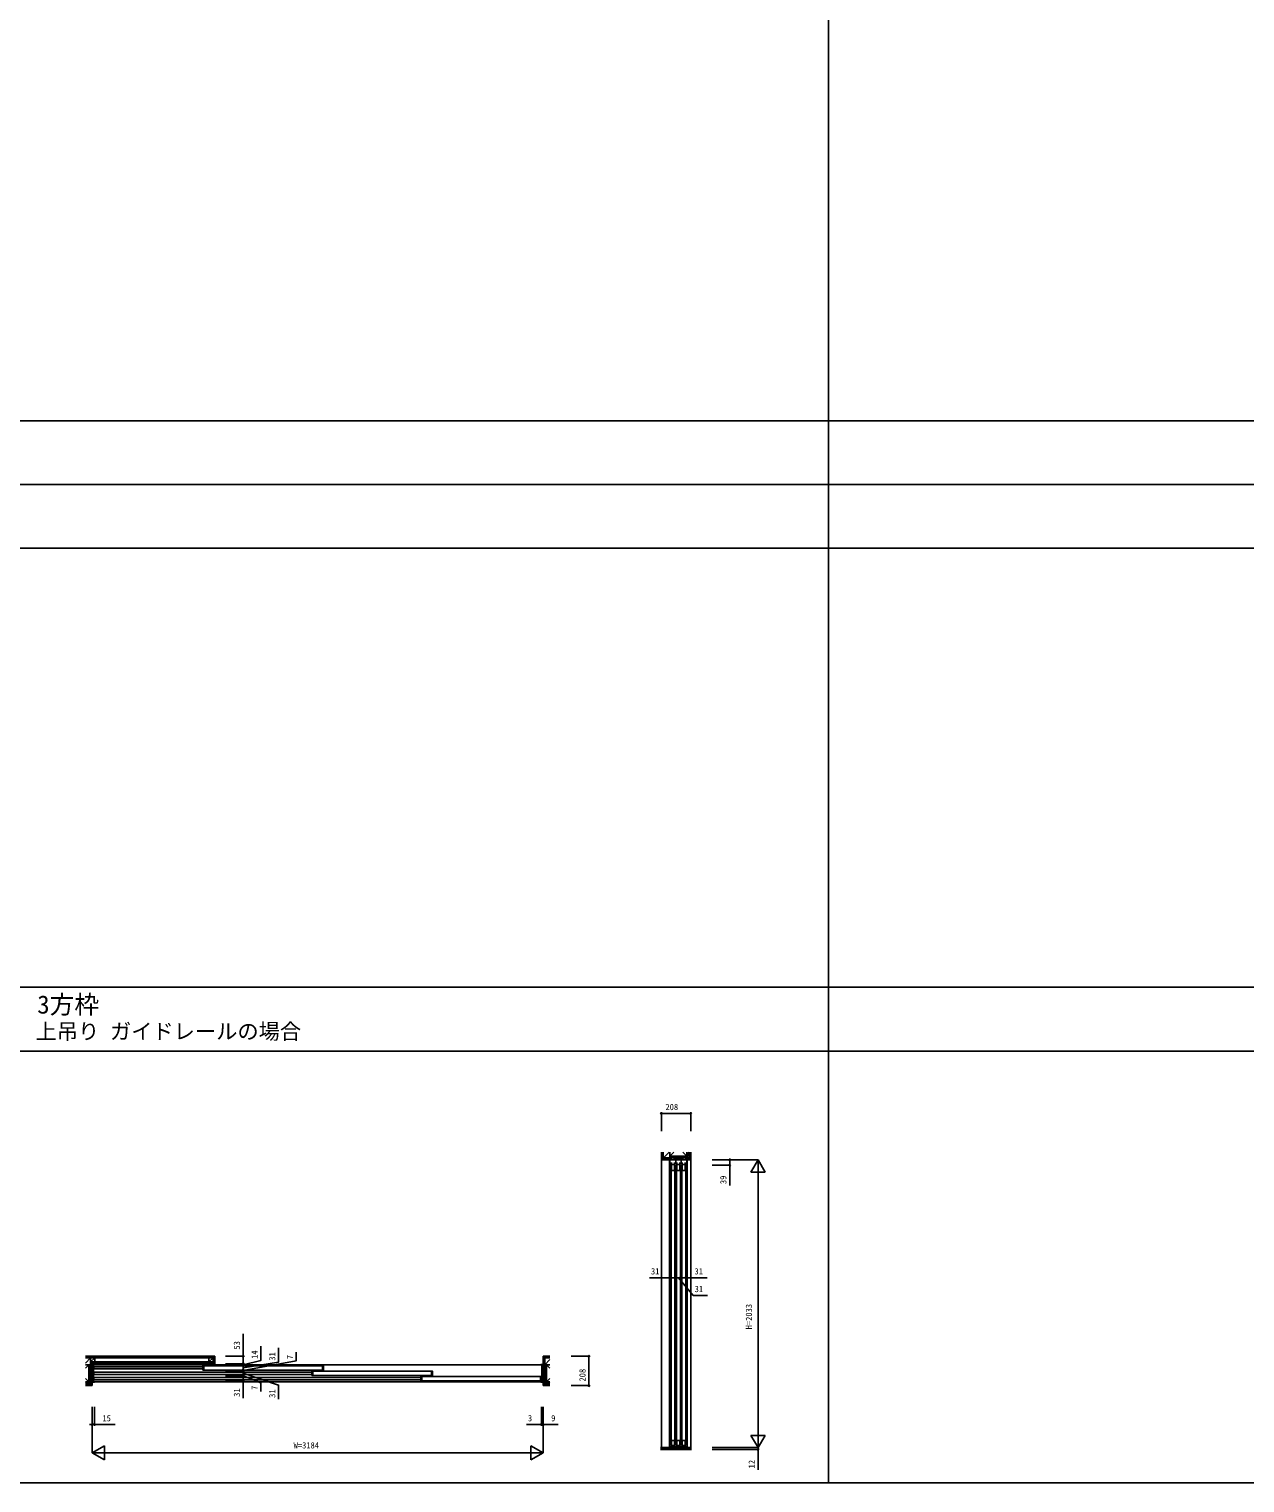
# Model space of a CAD drawing. Units: millimetres, scale not verified. Extents: x -14340 to 14341, y -10000 to 10000.
# Drawn here: x -8586 to 1, y -10000 to 267 of the extents above; entities that cross this region are included whole.
import ezdxf
from ezdxf.enums import TextEntityAlignment as Align

# ---------------------------------------------------------------- set-up
doc = ezdxf.new("R2010")
doc.units = ezdxf.units.MM
doc.header["$LTSCALE"] = 50
for name, color, linetype in [('0-0_0', 7, 'Continuous'), ('0-2_YKK_B1', 4, 'Continuous'), ('0-3_YKK_C1', 4, 'Continuous'), ('0-4_YKK_F1', 7, 'Continuous'), ('0-5_YKK_N1', 2, 'Continuous'), ('0-6_YKK_Z1', 7, 'Continuous')]:
    doc.layers.add(name, color=color, linetype=linetype)
doc.styles.add('ＭＳ ゴシック', font='')
doc.styles.get('ＭＳ ゴシック').set_extended_font_data('MS Gothic')

msp = doc.modelspace()

# ---------------------------------------------------------------- linework, layer by layer
at = {"layer": '0-2_YKK_B1'}
for p, q in [((-8124.7, -9162.6), (-8139.7, -9162.6)), ((-8139.7, -9287.6), (-8139.7, -9162.6)), ((-8130.7, -9287.6), (-8130.7, -9162.6)), ((-4964.7, -9164.6), (-8130.7, -9164.6)), ((-8129.7, -9195), (-7358.7, -9195)), ((-8129.7, -9217.2), (-6588.7, -9217.2)), ((-8129.7, -9233), (-8129.7, -9217.2)), ((-8129.7, -9233), (-6588.7, -9233)), ((-7358.7, -9171.6), (-7348.7, -9171.6)), ((-7352.7, -9171.6), (-7352.7, -9202.6)), ((-7348.7, -9171.6), (-7348.7, -9171.8)), ((-7348.7, -9171.8), (-6517.7, -9171.8)), ((-7348.7, -9202.4), (-6517.7, -9202.4)), ((-7348.7, -9202.4), (-7348.7, -9202.6)), ((-6588.7, -9209.6), (-6578.7, -9209.6)), ((-6582.7, -9209.6), (-6582.7, -9240.6)), ((-6578.7, -9209.6), (-6578.7, -9209.8)), ((-6578.7, -9209.8), (-5747.7, -9209.8)), ((-6517.7, -9171.6), (-6517.7, -9171.8)), ((-6517.7, -9202.4), (-6517.7, -9202.6)), ((-6513.7, -9202.6), (-6513.7, -9171.6)), ((-5747.7, -9209.6), (-5747.7, -9209.8)), ((-5743.7, -9240.6), (-5743.7, -9209.6)), ((-4970.7, -9162.6), (-4955.7, -9162.6)), ((-4964.7, -9287.6), (-4964.7, -9162.6)), ((-4955.7, -9287.6), (-4955.7, -9162.6)), ((-8124.7, -9287.6), (-8139.7, -9287.6)), ((-4964.7, -9285.6), (-8130.7, -9285.6)), ((-5818.7, -9255.2), (-8129.7, -9255.2)), ((-6578.7, -9240.4), (-5747.7, -9240.4)), ((-6578.7, -9240.4), (-6578.7, -9240.6)), ((-5818.7, -9247.6), (-5808.7, -9247.6)), ((-5812.7, -9247.6), (-5812.7, -9278.6)), ((-5808.7, -9247.6), (-5808.7, -9247.8)), ((-5808.7, -9247.8), (-4977.7, -9247.8)), ((-5808.7, -9278.4), (-4977.7, -9278.4)), ((-5808.7, -9278.4), (-5808.7, -9278.6)), ((-5747.7, -9240.4), (-5747.7, -9240.6)), ((-4977.7, -9247.6), (-4977.7, -9247.8)), ((-4977.7, -9278.4), (-4977.7, -9278.6)), ((-4973.7, -9278.6), (-4973.7, -9247.6)), ((-4970.7, -9287.6), (-4955.7, -9287.6))]:
    msp.add_line(p, q, dxfattribs=at)
for points in [[(-8129.7, -9195), (-8129.7, -9179.1), (-7358.7, -9179.1)], [(-7348.7, -9202.6), (-7358.7, -9202.6), (-7358.7, -9171.6)], [(-6578.7, -9240.6), (-6588.7, -9240.6), (-6588.7, -9209.6)], [(-6517.7, -9171.6), (-6507.7, -9171.6), (-6507.7, -9202.6), (-6517.7, -9202.6)], [(-5747.7, -9209.6), (-5737.7, -9209.6), (-5737.7, -9240.6), (-5747.7, -9240.6)], [(-5818.7, -9271.1), (-8129.7, -9271.1), (-8129.7, -9255.2)], [(-5808.7, -9278.6), (-5818.7, -9278.6), (-5818.7, -9247.6)], [(-4977.7, -9247.6), (-4967.7, -9247.6), (-4967.7, -9278.6), (-4977.7, -9278.6)]]:
    msp.add_lwpolyline(points, dxfattribs=at)
at = {"layer": '0-3_YKK_C1'}
for p, q in [((-4062.7, -7718.6), (-4062.7, -9750.6)), ((-4062.7, -7718.6), (-4060.7, -7718.6)), ((-4060.7, -7756.6), (-4060.7, -7717.6)), ((-3939.7, -7717.6), (-4060.7, -7717.6)), ((-4044.4, -7741.4), (-4060.7, -7741.4)), ((-4053.5, -7757.6), (-4048.7, -7757.6)), ((-4052.2, -7757.6), (-4052.2, -9729.6)), ((-4048.7, -7793.9), (-4048.7, -7757.6)), ((-4048.7, -7793.9), (-4027.7, -7793.9)), ((-4006.4, -7741.4), (-4032, -7741.4)), ((-4027.7, -7757.6), (-4022.9, -7757.6)), ((-4027.7, -7793.9), (-4027.7, -7757.6)), ((-4024.2, -7757.6), (-4024.2, -9729.6)), ((-4022.9, -7757.6), (-4022.9, -7751.6)), ((-4019.2, -7741.4), (-4019.2, -7717.6)), ((-4015.5, -7757.6), (-4010.7, -7757.6)), ((-4014.2, -7757.6), (-4014.2, -9729.6)), ((-4010.7, -7793.9), (-4010.7, -7757.6)), ((-4010.7, -7793.9), (-3989.7, -7793.9)), ((-3994, -7741.4), (-3968.4, -7741.4)), ((-3989.7, -7757.6), (-3984.9, -7757.6)), ((-3989.7, -7793.9), (-3989.7, -7757.6)), ((-3986.2, -7757.6), (-3986.2, -9729.6)), ((-3984.9, -7757.6), (-3984.9, -7751.6)), ((-3981.2, -7741.4), (-3981.2, -7717.6)), ((-3977.5, -7757.6), (-3972.7, -7757.6)), ((-3976.2, -7757.6), (-3976.2, -9729.6)), ((-3972.7, -7793.9), (-3972.7, -7757.6)), ((-3972.7, -7793.9), (-3951.7, -7793.9)), ((-3956, -7741.4), (-3939.7, -7741.4)), ((-3951.7, -7757.6), (-3946.9, -7757.6)), ((-3951.7, -7793.9), (-3951.7, -7757.6)), ((-3948.2, -7757.6), (-3948.2, -9729.6)), ((-3946.9, -7757.6), (-3946.9, -7751.6)), ((-3939.7, -7756.6), (-3939.7, -7717.6)), ((-3937.7, -7718.6), (-3939.7, -7718.6)), ((-3937.7, -7718.6), (-3937.7, -9750.6)), ((-4060.7, -9750.5), (-4060.7, -9745.8)), ((-4060.7, -9745.8), (-3939.7, -9745.8)), ((-4057.5, -9746.8), (-4057.5, -9750.6)), ((-4057.5, -9750.6), (-3942.9, -9750.6)), ((-4053.5, -9735.6), (-4053.5, -9729.6)), ((-4053.5, -9729.6), (-4048.7, -9729.6)), ((-4022.9, -9735.6), (-4053.5, -9735.6)), ((-4027.7, -9700.1), (-4048.7, -9700.1)), ((-4048.7, -9700.1), (-4048.7, -9729.6)), ((-4027.7, -9700.1), (-4027.7, -9729.6)), ((-4027.7, -9729.6), (-4022.9, -9729.6)), ((-4022.9, -9729.6), (-4022.9, -9735.6)), ((-4015.5, -9735.6), (-4015.5, -9729.6)), ((-4015.5, -9729.6), (-4010.7, -9729.6)), ((-3984.9, -9735.6), (-4015.5, -9735.6)), ((-3989.7, -9700.1), (-4010.7, -9700.1)), ((-4010.7, -9700.1), (-4010.7, -9729.6)), ((-3989.7, -9700.1), (-3989.7, -9729.6)), ((-3989.7, -9729.6), (-3984.9, -9729.6)), ((-3984.9, -9729.6), (-3984.9, -9735.6)), ((-3977.5, -9735.6), (-3977.5, -9729.6)), ((-3977.5, -9729.6), (-3972.7, -9729.6)), ((-3946.9, -9735.6), (-3977.5, -9735.6)), ((-3951.7, -9700.1), (-3972.7, -9700.1)), ((-3972.7, -9700.1), (-3972.7, -9729.6)), ((-3951.7, -9700.1), (-3951.7, -9729.6)), ((-3951.7, -9729.6), (-3946.9, -9729.6)), ((-3946.9, -9729.6), (-3946.9, -9735.6)), ((-3942.9, -9750.6), (-3942.9, -9746.8)), ((-3939.7, -9745.8), (-3939.7, -9750.5))]:
    msp.add_line(p, q, dxfattribs=at)
for points in [[(-4022.9, -7751.6), (-4053.5, -7751.6), (-4053.5, -7757.6)], [(-3984.9, -7751.6), (-4015.5, -7751.6), (-4015.5, -7757.6)], [(-3946.9, -7751.6), (-3977.5, -7751.6), (-3977.5, -7757.6)]]:
    msp.add_lwpolyline(points, dxfattribs=at)
at = {"layer": '0-4_YKK_F1'}
for p, q in [((-2939.7, -9999.6), (-2939.7, 9500.4)), ((-14339.7, -2499.6), (14160.3, -2499.6)), ((-14339.7, -2949.6), (14160.3, -2949.6)), ((-14339.7, -3399.6), (14160.3, -3399.6)), ((-14339.7, -6499.6), (14160.3, -6499.6)), ((-14339.7, -6949.6), (14160.3, -6949.6)), ((-14339.7, -9999.6), (14341.32, -9999.6))]:
    msp.add_line(p, q, dxfattribs=at)
at = {"layer": '0-5_YKK_N1'}
for p, q in [((-4120.7, -7515.1), (-4120.7, -7390.1)), ((-4120.7, -7390.1), (-3912.7, -7390.1)), ((-3912.7, -7515.1), (-3912.7, -7390.1)), ((-3762.7, -7717.6), (-3437.7, -7717.6)), ((-3762.7, -7756.6), (-3637.7, -7756.6)), ((-3437.7, -7717.6), (-3487.7, -7804.2)), ((-3437.7, -9750.6), (-3437.7, -7717.6)), ((-3437.7, -7717.6), (-3387.7, -7804.2)), ((-3487.7, -7804.2), (-3387.7, -7804.2)), ((-4053.7, -8425.6), (-4053.7, -8550.6)), ((-4015.7, -8425.6), (-4015.7, -8550.6)), ((-3984.7, -8425.6), (-3984.7, -8550.6)), ((-3946.7, -8425.6), (-3946.7, -8550.6)), ((-4015.7, -8550.6), (-3984.7, -8550.6)), ((-7073.71, -8947.72), (-7073.71, -9104.6)), ((-7198.71, -9104.6), (-7073.71, -9104.6)), ((-7073.71, -9157.6), (-7073.71, -9104.6)), ((-4757.7, -9104.6), (-4632.7, -9104.6)), ((-4632.7, -9104.6), (-4632.7, -9312.6)), ((-7198.71, -9157.6), (-7073.71, -9157.6)), ((-7198.71, -9157.6), (-7073.71, -9157.6)), ((-7198.71, -9171.6), (-7073.71, -9171.6)), ((-7198.71, -9171.6), (-7073.71, -9171.6)), ((-7198.71, -9202.6), (-7073.71, -9202.6)), ((-7198.71, -9202.6), (-7073.71, -9202.6)), ((-7198.71, -9209.6), (-7073.71, -9209.6)), ((-7198.71, -9209.6), (-7073.71, -9209.6)), ((-7073.71, -9157.6), (-7073.71, -9137.6)), ((-7073.71, -9171.6), (-7073.71, -9157.6)), ((-7073.71, -9171.6), (-7073.71, -9191.6)), ((-7073.71, -9171.6), (-7073.71, -9202.6)), ((-7073.71, -9202.6), (-7073.71, -9182.6)), ((-7073.71, -9209.6), (-7073.71, -9202.6)), ((-7073.71, -9209.6), (-7073.71, -9229.6)), ((-7073.71, -9209.6), (-7073.71, -9240.6)), ((-7073.71, -9240.6), (-7073.71, -9220.6)), ((-7198.71, -9240.6), (-7073.71, -9240.6)), ((-7198.71, -9240.6), (-7073.71, -9240.6)), ((-7198.71, -9247.6), (-7073.71, -9247.6)), ((-7198.71, -9247.6), (-7073.71, -9247.6)), ((-7198.71, -9278.6), (-7073.71, -9278.6)), ((-7073.71, -9240.6), (-7073.71, -9247.6)), ((-7073.71, -9247.6), (-7073.71, -9278.6)), ((-7073.71, -9247.6), (-7073.71, -9267.6)), ((-7073.71, -9401.63), (-7073.71, -9278.6)), ((-4757.7, -9312.6), (-4632.7, -9312.6)), ((-8139.7, -9462.6), (-8139.7, -9787.6)), ((-8139.7, -9462.6), (-8139.7, -9587.6)), ((-8124.7, -9462.6), (-8124.7, -9587.6)), ((-4967.7, -9462.6), (-4967.7, -9587.6)), ((-4964.7, -9462.6), (-4964.7, -9587.6)), ((-4964.7, -9462.6), (-4964.7, -9587.6)), ((-4955.7, -9462.6), (-4955.7, -9587.6)), ((-4955.7, -9462.6), (-4955.7, -9787.6)), ((-8139.7, -9587.6), (-8159.7, -9587.6)), ((-8139.7, -9587.6), (-8124.7, -9587.6)), ((-8124.7, -9587.6), (-8104.7, -9587.6)), ((-7978.03, -9587.6), (-8124.7, -9587.6)), ((-4967.7, -9587.6), (-4987.7, -9587.6)), ((-4964.7, -9587.6), (-4984.7, -9587.6)), ((-4964.7, -9587.6), (-4944.7, -9587.6)), ((-4964.7, -9587.6), (-4955.7, -9587.6)), ((-4955.7, -9587.6), (-4935.7, -9587.6)), ((-4848.83, -9587.6), (-4955.7, -9587.6)), ((-8139.7, -9787.6), (-8053.1, -9737.6)), ((-8053.1, -9837.6), (-8053.1, -9737.6)), ((-4955.7, -9787.6), (-5042.3, -9737.6)), ((-5042.3, -9737.6), (-5042.3, -9837.6)), ((-3762.7, -9750.6), (-3437.7, -9750.6)), ((-3762.7, -9750.6), (-3437.7, -9750.6)), ((-3437.7, -9750.6), (-3487.7, -9664)), ((-3387.7, -9664), (-3487.7, -9664)), ((-3437.7, -9750.6), (-3387.7, -9664)), ((-3437.7, -9750.6), (-3437.7, -9730.6)), ((-3437.7, -9750.6), (-3437.7, -9762.6)), ((-8139.7, -9787.6), (-4955.7, -9787.6)), ((-8139.7, -9787.6), (-8053.1, -9837.6)), ((-4955.7, -9787.6), (-5042.3, -9837.6)), ((-3762.7, -9762.6), (-3437.7, -9762.6)), ((-3437.7, -9762.6), (-3437.7, -9782.6)), ((-3437.7, -9906.96), (-3437.7, -9762.6))]:
    msp.add_line(p, q, dxfattribs=at)
for points in [[(-3762.7, -7717.6), (-3637.7, -7717.6), (-3637.7, -7756.6), (-3637.7, -7899.38)], [(-4022.7, -8425.6), (-4022.7, -8550.6), (-4053.7, -8550.6), (-4203.7, -8550.6)], [(-3977.7, -8425.6), (-3977.7, -8550.6), (-3946.7, -8550.6), (-3796.7, -8550.6)], [(-4000.2, -8550.6), (-3895.13, -8675.6), (-3795.13, -8675.6)], [(-7073.71, -9164.6), (-6948.71, -9134.1), (-6948.71, -9034.1)], [(-7073.71, -9187.1), (-6823.71, -9146.3), (-6823.71, -9046.3)], [(-7073.71, -9206.1), (-6698.71, -9136.3), (-6698.71, -9076.3)], [(-7073.71, -9225.1), (-6823.71, -9308.99), (-6823.71, -9408.99)], [(-7073.71, -9244.1), (-6948.71, -9292.89), (-6948.71, -9352.89)], [(-5072.87, -9587.6), (-4967.7, -9587.6), (-4964.7, -9587.6)]]:
    msp.add_lwpolyline(points, dxfattribs=at)
for centre in [(-4120.7, -7390.1), (-3912.7, -7390.1), (-3637.7, -7717.6), (-3637.7, -7756.6), (-4053.7, -8550.6), (-4022.7, -8550.6), (-4015.7, -8550.6), (-3984.7, -8550.6), (-3977.7, -8550.6), (-3946.7, -8550.6), (-7073.71, -9104.6), (-4632.7, -9104.6), (-7073.71, -9157.6), (-7073.71, -9157.6), (-7073.71, -9171.6), (-7073.71, -9171.6), (-7073.71, -9202.6), (-7073.71, -9202.6), (-7073.71, -9209.6), (-7073.71, -9209.6), (-7073.71, -9240.6), (-7073.71, -9240.6), (-7073.71, -9247.6), (-7073.71, -9247.6), (-7073.71, -9278.6), (-4632.7, -9312.6), (-8139.7, -9587.6), (-8124.7, -9587.6), (-4967.7, -9587.6), (-4964.7, -9587.6), (-4964.7, -9587.6), (-4955.7, -9587.6), (-3437.7, -9762.6)]:
    msp.add_circle(centre, 5, dxfattribs=at)
at = {"layer": '0-6_YKK_Z1'}
for p, q in [((-4120.7, -7665.1), (-4120.7, -7717.6)), ((-4118.7, -7705.1), (-4118.7, -7665.1)), ((-4110.2, -7705.1), (-4110.2, -7665.1)), ((-4108.2, -7705.12), (-4108.2, -7665.1)), ((-4065.53, -7665.1), (-4108.2, -7705.12)), ((-4032.2, -7665.1), (-4060.2, -7693.1)), ((-4060.2, -7693.1), (-4060.2, -7705.1)), ((-3968.2, -7665.1), (-3940.2, -7693.1)), ((-3940.2, -7665.1), (-3940.2, -7693.1)), ((-3940.2, -7693.1), (-3940.2, -7705.1)), ((-3925.2, -7665.1), (-3925.2, -7705.1)), ((-3923.2, -7705.1), (-3923.2, -7665.1)), ((-3914.7, -7705.1), (-3914.7, -7665.1)), ((-3912.7, -7665.1), (-3912.7, -7717.6)), ((-4060.2, -7705.1), (-4120.7, -7705.1)), ((-4052.2, -7707.1), (-4120.7, -7707.1)), ((-4120.7, -7715.6), (-4052.2, -7715.6)), ((-4120.7, -7717.6), (-4120.7, -9750.6)), ((-4120.7, -7717.6), (-4052.2, -7717.6)), ((-3948.2, -7705.1), (-4052.2, -7717.6)), ((-4052.2, -7717.6), (-4052.2, -7705.1)), ((-4052.2, -7717.6), (-3948.2, -7717.6)), ((-3948.2, -7717.6), (-3948.2, -7705.1)), ((-3948.2, -7707.1), (-3912.7, -7707.1)), ((-3912.7, -7715.6), (-3948.2, -7715.6)), ((-3912.7, -7717.6), (-3948.2, -7717.6)), ((-3912.7, -7717.6), (-3912.7, -9750.6)), ((-8187.7, -9104.6), (-8072.2, -9104.6)), ((-8187.7, -9106.6), (-8072.2, -9106.6)), ((-8072.2, -9115.1), (-8187.7, -9115.1)), ((-8187.7, -9117.1), (-8152.2, -9117.1)), ((-8152.18, -9117.1), (-8187.7, -9117.1)), ((-8187.7, -9154.97), (-8152.2, -9117.1)), ((-8122.2, -9117.1), (-8152.2, -9145.1)), ((-8152.2, -9145.1), (-8152.2, -9117.1)), ((-8072.2, -9117.1), (-8122.2, -9117.1)), ((-8072.2, -9104.6), (-7273.7, -9104.6)), ((-8072.2, -9106.6), (-7286.2, -9106.6)), ((-7286.2, -9115.1), (-8072.2, -9115.1)), ((-7286.2, -9117.1), (-8072.2, -9117.1)), ((-7286.2, -9104.6), (-7286.2, -9117.1)), ((-7286.2, -9117.1), (-7286.2, -9145.1)), ((-7284.2, -9104.6), (-7284.2, -9157.6)), ((-7275.7, -9104.6), (-7275.7, -9157.6)), ((-7273.7, -9104.6), (-7273.7, -9157.6)), ((-4907.7, -9104.6), (-4955.7, -9104.6)), ((-4955.7, -9104.6), (-4955.7, -9312.6)), ((-4953.7, -9104.6), (-4953.7, -9312.6)), ((-4945.2, -9104.6), (-4945.2, -9312.6)), ((-4943.19, -9165.1), (-4943.21, -9104.6)), ((-4943.21, -9117.1), (-4907.7, -9117.1)), ((-4907.7, -9106.6), (-4943.2, -9106.6)), ((-4943.2, -9115.1), (-4907.7, -9115.1)), ((-4907.7, -9117.1), (-4943.19, -9117.1)), ((-4907.7, -9127.25), (-4943.19, -9165.1)), ((-8187.7, -9188.6), (-8164.2, -9165.1)), ((-8164.2, -9165.1), (-8152.2, -9165.1)), ((-8164.2, -9165.1), (-8152.2, -9285.1)), ((-8152.2, -9165.1), (-8152.2, -9145.1)), ((-8122.2, -9145.1), (-8152.2, -9145.1)), ((-8152.2, -9147.1), (-8072.2, -9147.1)), ((-8152.2, -9155.6), (-8072.2, -9155.6)), ((-8152.2, -9157.6), (-8072.2, -9157.6)), ((-8152.2, -9285.1), (-8152.2, -9165.1)), ((-8150.2, -9157.6), (-8150.2, -9312.6)), ((-8141.7, -9157.6), (-8141.7, -9312.6)), ((-8139.7, -9157.6), (-8139.7, -9312.6)), ((-8072.2, -9145.1), (-8122.2, -9145.1)), ((-7286.2, -9145.1), (-8072.2, -9145.1)), ((-8072.2, -9147.1), (-7286.2, -9147.1)), ((-8072.2, -9155.6), (-7286.2, -9155.6)), ((-8072.2, -9157.6), (-7273.7, -9157.6)), ((-7286.2, -9145.1), (-7316.2, -9145.1)), ((-7286.2, -9145.1), (-7286.2, -9157.6)), ((-4931.19, -9165.1), (-4943.19, -9165.1)), ((-4907.7, -9188.59), (-4931.19, -9165.1)), ((-8187.7, -9261.6), (-8164.2, -9285.1)), ((-8187.7, -9296.93), (-8152.2, -9285.1)), ((-8164.2, -9285.1), (-8187.7, -9285.1)), ((-8152.2, -9300.1), (-8187.7, -9300.1)), ((-8187.7, -9302.1), (-8152.2, -9302.1)), ((-8152.2, -9310.6), (-8187.7, -9310.6)), ((-8139.7, -9312.6), (-8187.7, -9312.6)), ((-8164.2, -9285.1), (-8152.2, -9285.1)), ((-8152.2, -9285.1), (-8152.2, -9312.6)), ((-4955.7, -9312.6), (-4907.7, -9312.6)), ((-4943.19, -9285.1), (-4943.21, -9312.6)), ((-4931.19, -9285.1), (-4943.19, -9285.1)), ((-4907.7, -9288.27), (-4943.19, -9300.1)), ((-4943.19, -9300.1), (-4907.7, -9300.1)), ((-4907.7, -9302.1), (-4943.19, -9302.1)), ((-4943.19, -9310.6), (-4907.7, -9310.6)), ((-4907.7, -9261.61), (-4931.19, -9285.1)), ((-4931.19, -9285.1), (-4907.7, -9285.1)), ((-4126.87, -9750.6), (-3907.08, -9750.6)), ((-4126.87, -9752.6), (-3907.08, -9752.6)), ((-4126.87, -9754.6), (-3907.08, -9754.6)), ((-4126.87, -9756.6), (-3907.08, -9756.6)), ((-4126.87, -9758.6), (-3907.08, -9758.6)), ((-4126.87, -9760.6), (-3907.08, -9760.6)), ((-3907.08, -9762.6), (-4126.87, -9762.6))]:
    msp.add_line(p, q, dxfattribs=at)
for points in [[(-3940.2, -7693.1), (-4060.2, -7693.1), (-4060.2, -7665.1)], [(-3940.2, -7705.1), (-4060.2, -7705.1), (-3940.2, -7693.1)], [(-3926.87, -7665.1), (-3940.2, -7705.1), (-3912.7, -7705.1)], [(-8152.2, -9117.1), (-8122.2, -9117.1), (-8122.2, -9145.1)], [(-8164.2, -9285.1), (-8164.2, -9165.1), (-8187.7, -9165.1)], [(-4943.19, -9285.1), (-4943.19, -9165.1), (-4931.19, -9285.1)], [(-4931.19, -9285.1), (-4931.19, -9165.1), (-4907.7, -9165.1)]]:
    msp.add_lwpolyline(points, dxfattribs=at)
msp.add_lwpolyline([(-7286.2, -9117.1), (-7316.2, -9145.1), (-7316.2, -9117.1)], close=True, dxfattribs=at)

# ---------------------------------------------------------------- texts
at = {"layer": '0-0_0', "style": 'ＭＳ ゴシック'}
for s, height, p in [('3方枠', 128.3, (-8528.15, -6723.88)), ('上吊り ガイドレールの場合', 110, (-8539.82, -6898.88))]:
    msp.add_text(s, height=height, dxfattribs=at).set_placement(p, align=Align.BOTTOM_LEFT)
at = {"layer": '0-5_YKK_N1', "style": 'ＭＳ ゴシック'}
for s, p in [('208', (-4091.7, -7380.1)), ('31', (-4193.7, -8540.6)), ('31', (-3886.7, -8540.6)), ('31', (-3885.13, -8665.6)), ('15', (-8068.03, -9577.6)), ('3', (-5062.87, -9577.6)), ('9', (-4898.83, -9577.6)), ('W=3184', (-6717.7, -9769.42))]:
    msp.add_text(s, height=43.99, dxfattribs=at).set_placement(p, align=Align.BOTTOM_LEFT)
for s, p in [('39', (-3647.7, -7889.38)), ('H=2033', (-3467.4, -8915.1)), ('53', (-7083.71, -9057.72)), ('14', (-6958.71, -9124.1)), ('31', (-6833.71, -9136.3)), ('7', (-6708.71, -9126.3)), ('208', (-4642.7, -9283.6)), ('31', (-7083.71, -9391.63)), ('7', (-6958.71, -9342.89)), ('31', (-6833.71, -9398.99)), ('12', (-3447.7, -9896.96))]:
    msp.add_text(s, height=43.99, rotation=90, dxfattribs=at).set_placement(p, align=Align.BOTTOM_LEFT)

doc.saveas('drawing.dxf')
